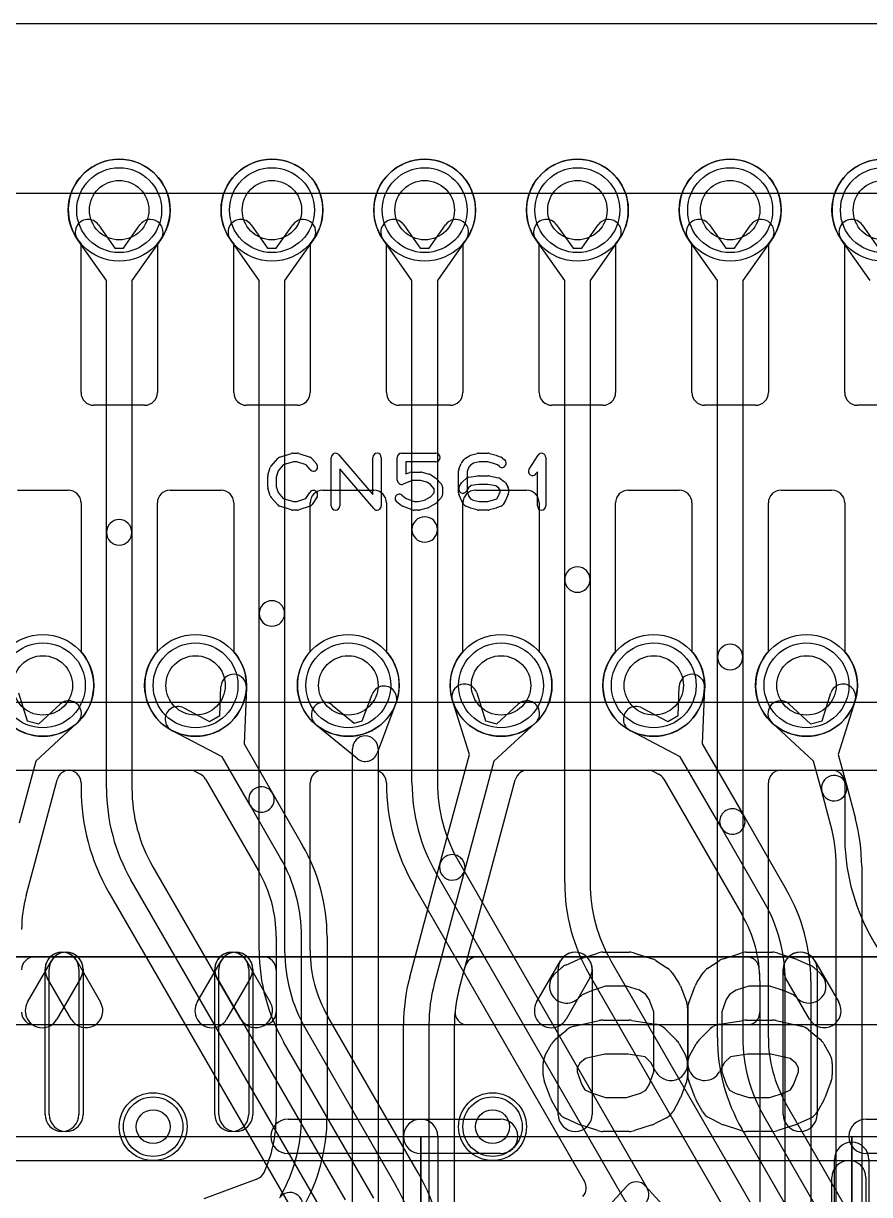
# Model space of a CAD drawing. Extents: x 0 to 20.5, y -0.5 to 20.
# Drawn here: x 7.64 to 12.62, y 13.1 to 20 of the extents above; entities that cross this region are included whole.
import ezdxf

# ---------------------------------------------------------------- set-up
doc = ezdxf.new("R2010")
doc.units = 0
for name, color, linetype in [('Hole', 1, 'CONTINUOUS'), ('L1', 3, 'CONTINUOUS'), ('L2', 3, 'CONTINUOUS'), ('L3', 3, 'CONTINUOUS'), ('L4', 3, 'CONTINUOUS'), ('Outline', 7, 'CONTINUOUS'), ('PartsArea-A', 111, 'CONTINUOUS'), ('PartsArea-B', 111, 'CONTINUOUS'), ('PartsSilk-A', 221, 'CONTINUOUS'), ('PartsSilk-B', 221, 'CONTINUOUS'), ('Resist-A', 2, 'CONTINUOUS'), ('Resist-B', 2, 'CONTINUOUS'), ('Silk-A', 140, 'CONTINUOUS'), ('Silk-B', 140, 'CONTINUOUS')]:
    doc.layers.add(name, color=color, linetype=linetype)

msp = doc.modelspace()

# ---------------------------------------------------------------- linework, layer by layer
at = {"layer": 'Hole'}
for centre, radius in [((8.2, 18.9), 0.175), ((9.1, 18.9), 0.175), ((10, 18.9), 0.175), ((10.9, 18.9), 0.175), ((11.8, 18.9), 0.175), ((12.7, 18.9), 0.175), ((7.75, 16.1), 0.175), ((8.65, 16.1), 0.175), ((9.55, 16.1), 0.175), ((10.45, 16.1), 0.175), ((11.35, 16.1), 0.175), ((12.25, 16.1), 0.175), ((8.4, 13.5), 0.1), ((10.4, 13.5), 0.1)]:
    msp.add_circle(centre, radius, dxfattribs=at)
at = {"layer": 'L1'}
for p, q in [((7.975, 17.825), (7.975, 18.70157)), ((8.425, 18.70157), (8.425, 17.825)), ((8.875, 17.825), (8.875, 18.70157)), ((9.325, 18.70157), (9.325, 17.825)), ((9.775, 17.825), (9.775, 18.70157)), ((10.225, 18.70157), (10.225, 17.825)), ((10.675, 17.825), (10.675, 18.70157)), ((11.125, 18.70157), (11.125, 17.825)), ((11.575, 17.825), (11.575, 18.70157)), ((12.025, 18.70157), (12.025, 17.825)), ((12.475, 17.825), (12.475, 18.70157)), ((8.35, 17.75), (8.05, 17.75)), ((9.25, 17.75), (8.95, 17.75)), ((10.15, 17.75), (9.85, 17.75)), ((11.05, 17.75), (10.75, 17.75)), ((11.95, 17.75), (11.65, 17.75)), ((12.85, 17.75), (12.55, 17.75)), ((7.6, 17.25), (7.9, 17.25)), ((8.5, 17.25), (8.8, 17.25)), ((9.4, 17.25), (9.7, 17.25)), ((10.3, 17.25), (10.6, 17.25)), ((11.2, 17.25), (11.5, 17.25)), ((12.1, 17.25), (12.4, 17.25)), ((7.975, 17.175), (7.975, 16.29843)), ((8.425, 16.29843), (8.425, 17.175)), ((8.875, 17.175), (8.875, 16.29843)), ((9.325, 16.29843), (9.325, 17.175)), ((9.775, 17.175), (9.775, 16.29843)), ((10.225, 16.29843), (10.225, 17.175)), ((10.675, 17.175), (10.675, 16.29843)), ((11.125, 16.29843), (11.125, 17.175)), ((11.575, 17.175), (11.575, 16.29843)), ((12.025, 16.29843), (12.025, 17.175)), ((12.475, 17.175), (12.475, 16.29843)), ((8.79273, 15.92288), (8.79987, 16.09373)), ((8.94973, 16.08747), (8.93583, 15.75492)), ((11.49273, 15.92288), (11.49987, 16.09373)), ((11.64973, 16.08747), (11.63583, 15.75492)), ((7.60686, 16.05515), (7.65797, 15.89201)), ((9.6314, 15.89037), (9.69039, 16.04719)), ((10.26322, 15.69269), (10.16372, 16.01031)), ((10.30686, 16.05515), (10.35797, 15.89201)), ((12.34203, 15.89201), (12.39314, 16.05515)), ((12.53628, 16.01031), (12.43678, 15.69268)), ((7.72569, 15.87384), (7.85154, 15.98959)), ((8.5805, 15.96708), (8.732, 15.88785)), ((9.45482, 15.98407), (9.58431, 15.87776)), ((9.83079, 15.99437), (9.7202, 15.70037)), ((10.42569, 15.87384), (10.55154, 15.98959)), ((11.2805, 15.96708), (11.432, 15.88785)), ((12.14846, 15.98959), (12.27431, 15.87384)), ((7.65797, 15.89201), (7.72569, 15.87384)), ((7.95308, 15.87919), (7.7081, 15.65386)), ((8.732, 15.88785), (8.79273, 15.92288)), ((9.58431, 15.87776), (9.6314, 15.89037)), ((10.35797, 15.89201), (10.42569, 15.87384)), ((10.65308, 15.87919), (10.4081, 15.65386)), ((11.432, 15.88785), (11.49273, 15.92288)), ((12.2919, 15.65387), (12.04692, 15.87919)), ((12.27431, 15.87384), (12.34203, 15.89201)), ((8.80594, 15.67991), (8.51098, 15.83416)), ((9.60241, 15.66881), (9.35964, 15.86813)), ((11.50593, 15.67991), (11.21098, 15.83416)), ((8.93583, 15.75492), (9.10296, 15.46544)), ((11.63583, 15.75492), (11.87795, 15.33554)), ((8.97306, 15.39044), (8.80594, 15.67991)), ((9.575, 8.99499), (9.575, 15.72678)), ((9.725, 15.72678), (9.725, 8.99499)), ((10.09024, 15.04713), (10.26322, 15.69269)), ((11.74805, 15.26054), (11.50593, 15.67991)), ((12.43678, 15.69268), (12.48475, 15.51365)), ((7.7081, 15.65386), (7.61013, 15.28823)), ((7.90652, 15.59996), (8.61664, 15.59996)), ((10.4081, 15.65386), (10.23512, 15.00831)), ((10.60652, 15.59996), (11.31664, 15.59996)), ((12.33987, 15.47483), (12.2919, 15.65387)), ((7.65145, 14.86273), (7.8341, 15.54439)), ((8.65137, 15.59143), (8.67848, 15.57726)), ((8.70868, 15.5483), (9.02114, 15.00708)), ((10.20145, 14.30288), (10.5341, 15.54439)), ((11.35137, 15.59143), (11.37848, 15.57726)), ((11.40868, 15.5483), (11.87113, 14.74729)), ((9.10296, 15.46544), (9.28098, 15.1571)), ((12.39348, 15.27475), (12.33987, 15.47483)), ((12.48475, 15.51365), (12.53837, 15.31357)), ((9.15107, 15.0821), (8.97306, 15.39044)), ((11.87795, 15.33554), (12.13097, 14.89732)), ((12.00107, 14.82232), (11.74805, 15.26054)), ((9.91163, 14.38053), (10.09024, 15.04713)), ((10.23512, 15.00831), (10.05652, 14.34171)), ((12.425, 11.46437), (12.425, 15.03533)), ((12.575, 15.03533), (12.575, 11.46437)), ((9.12496, 14.6196), (9.12496, 14.17497)), ((9.275, 13.55537), (9.275, 14.6196)), ((9.425, 14.6196), (9.425, 13.55537)), ((7.70001, 14.5), (9.04999, 14.5)), ((10.3118, 14.5), (11.89695, 14.5)), ((9.12496, 14.42503), (9.12496, 13.55537)), ((10.20145, 14.30288), (10.23938, 14.44443)), ((11.97496, 14.35981), (11.97496, 14.17497)), ((11.97496, 14.35981), (11.97496, 12.89441)), ((12.125, 11.55231), (12.125, 14.3598)), ((12.275, 14.3598), (12.275, 11.55231)), ((9.04999, 14.1), (7.70001, 14.1)), ((9.875, 8.84115), (9.875, 14.10231)), ((10.025, 14.10231), (10.025, 8.84115)), ((10.17504, 8.84115), (10.17504, 14.10231)), ((11.89999, 14.1), (10.25379, 14.1)), ((9.01153, 13.19144), (8.69956, 13.0755))]:
    msp.add_line(p, q, dxfattribs=at)
for centre, radius in [((8.2, 18.9), 0.3), ((9.1, 18.9), 0.3), ((10, 18.9), 0.3), ((10.9, 18.9), 0.3), ((11.8, 18.9), 0.3), ((12.7, 18.9), 0.3), ((7.75, 16.1), 0.3), ((8.65, 16.1), 0.3), ((9.55, 16.1), 0.3), ((10.45, 16.1), 0.3), ((11.35, 16.1), 0.3), ((12.25, 16.1), 0.3), ((8.4, 13.5), 0.2), ((10.4, 13.5), 0.2)]:
    msp.add_circle(centre, radius, dxfattribs=at)
for centre, radius, start, end in [((8.2, 18.9), 0.3, -41.409429, -138.590571), ((9.1, 18.9), 0.3, -41.409429, -138.590571), ((10, 18.9), 0.3, -41.409429, -138.590571), ((10.9, 18.9), 0.3, -41.409429, -138.590571), ((11.8, 18.9), 0.3, -41.409429, -138.590571), ((12.7, 18.9), 0.3, -41.409429, -138.590571), ((8.05, 17.825), 0.075, 180, -90), ((8.35, 17.825), 0.075, -90, 0), ((8.95, 17.825), 0.075, 180, -90), ((9.25, 17.825), 0.075, -90, 0), ((9.85, 17.825), 0.075, 180, -90), ((10.15, 17.825), 0.075, -90, 0), ((10.75, 17.825), 0.075, 180, -90), ((11.05, 17.825), 0.075, -90, 0), ((11.65, 17.825), 0.075, 180, -90), ((11.95, 17.825), 0.075, -90, 0), ((12.55, 17.825), 0.075, 180, -90), ((7.9, 17.175), 0.075, 0, 90), ((8.5, 17.175), 0.075, 90, 180), ((8.8, 17.175), 0.075, 0, 90), ((9.4, 17.175), 0.075, 90, 180), ((9.7, 17.175), 0.075, 0, 90), ((10.3, 17.175), 0.075, 90, 180), ((10.6, 17.175), 0.075, 0, 90), ((11.2, 17.175), 0.075, 90, 180), ((11.5, 17.175), 0.075, 0, 90), ((12.1, 17.175), 0.075, 90, 180), ((12.4, 17.175), 0.075, 0, 90), ((7.75, 16.1), 0.3, 138.590571, 41.409429), ((8.65, 16.1), 0.3, 138.590571, 41.409429), ((9.55, 16.1), 0.3, 138.590571, 41.409429), ((10.45, 16.1), 0.3, 138.590571, 41.409429), ((11.35, 16.1), 0.3, 138.590571, 41.409429), ((12.25, 16.1), 0.3, 138.590571, 41.409429), ((8.8748, 16.0906), 0.075, -2.391987, 177.606523), ((11.5748, 16.0906), 0.075, -2.391987, 177.606523), ((9.76059, 16.02078), 0.075, -20.616843, 159.385886), ((10.23529, 16.03273), 0.075, 17.393673, -162.606362), ((12.46471, 16.03273), 0.075, -17.393673, 162.606362), ((7.90231, 15.93439), 0.075, -47.393815, 132.607017), ((10.60231, 15.93439), 0.075, -47.393815, 132.607017), ((12.09769, 15.93439), 0.075, 47.393815, -132.607017), ((8.54574, 15.90062), 0.075, 62.389472, -117.607742), ((9.40723, 15.9261), 0.075, 50.615994, -129.386817), ((11.24574, 15.90062), 0.075, 62.389472, -117.607742), ((9.65, 15.72678), 0.075, 0, 180), ((9.65, 15.72678), 0.075, -129.384006, -20.616843), ((7.90652, 15.52499), 0.07497, 90, 165.003603), ((8.61664, 15.52499), 0.07497, 62.402704, 90), ((10.60652, 15.52499), 0.07497, 90, 165.003603), ((11.31664, 15.52499), 0.07497, 62.402704, 90), ((8.64375, 15.51082), 0.07497, 29.995133, 62.402704), ((11.34375, 15.51082), 0.07497, 29.995133, 62.402704), ((12.41231, 15.49424), 0.075, 14.999823, -165.00034), ((9.03801, 15.42794), 0.075, 30.000728, -150.000025), ((9.03801, 15.42794), 0.075, -149.999272, 29.999743), ((12.41231, 15.49424), 0.075, -165.000177, 14.999744), ((11.813, 15.29804), 0.075, 30.000728, -149.99867), ((11.813, 15.29804), 0.075, -149.999272, 29.999367), ((11.5, 15.03533), 0.925, 0, 15.000763), ((11.5, 15.03533), 1.075, 0, 15.000693), ((8.35, 14.6196), 1.075, 0, 29.999928), ((8.35, 14.6196), 0.925, 0, 30.000108), ((10.16268, 15.02772), 0.075, 165.000177, -15.000171), ((10.16268, 15.02772), 0.075, -14.999823, 165.000396), ((8.35, 14.61961), 0.77496, -0.000739, 29.999177), ((8.4, 14.66215), 0.77496, 164.999526, 180), ((11.2, 14.35981), 1.075, -0.000533, 30.000651), ((11.2, 14.35981), 0.925, -0.000619, 30.000645), ((11.2, 14.3598), 0.77496, 0.000739, 30.000827), ((7.70001, 14.42503), 0.07497, 90, 180), ((9.04999, 14.42503), 0.07497, 0, 90), ((10.3118, 14.42503), 0.07497, 90, 165.003603), ((11.89695, 14.42503), 0.07497, 5.350118, 90), ((11.2, 14.35981), 0.77496, 0, 5.346509), ((10.95, 14.10231), 1.075, 165.000536, 180), ((10.95, 14.10231), 0.925, 165.000562, 180), ((10.95, 14.1023), 0.77496, 164.999526, 179.999261), ((10.95, 14.1023), 0.77496, 164.999526, 174.041264), ((7.70001, 14.17497), 0.07497, 180, -90), ((9.04999, 14.17497), 0.07497, -90, 0), ((10.25379, 14.17497), 0.07497, 174.043001, -90), ((11.89999, 14.17497), 0.07497, -90, 0), ((8.34999, 13.55538), 0.77497, -24.80478, -0.000739), ((8.35, 13.55537), 0.925, -30.000155, 0), ((8.35, 13.55537), 1.075, -29.999928, 0), ((8.98541, 13.26171), 0.07497, -69.60944, -24.8045), ((9.20573, 13.03754), 0.075, -24.808754, 144.803333)]:
    msp.add_arc(centre, radius, start, end, dxfattribs=at)
at = {"layer": 'L2'}
msp.add_line((1.17497, 15.6), (18.82503, 15.6), dxfattribs=at)
for centre in [(8.4, 13.5), (10.4, 13.5)]:
    msp.add_circle(centre, 0.2, dxfattribs=at)
at = {"layer": 'L3'}
for p, q in [((8.07749, 18.81345), (8.1744, 18.67625)), ((8.2256, 18.67625), (8.32251, 18.81345)), ((8.97749, 18.81345), (9.0744, 18.67625)), ((9.1256, 18.67625), (9.22251, 18.81345)), ((9.87749, 18.81345), (9.9744, 18.67625)), ((10.0256, 18.67625), (10.12251, 18.81345)), ((10.77749, 18.81345), (10.8744, 18.67625)), ((10.9256, 18.67625), (11.02251, 18.81345)), ((11.67749, 18.81345), (11.7744, 18.67625)), ((11.8256, 18.67625), (11.92251, 18.81345)), ((12.57749, 18.81345), (12.6744, 18.67625)), ((8.125, 18.48619), (7.95497, 18.72691)), ((8.44503, 18.72691), (8.275, 18.48619)), ((9.025, 18.48619), (8.85497, 18.72691)), ((9.34503, 18.72691), (9.175, 18.48619)), ((9.925, 18.48619), (9.75497, 18.72691)), ((10.24503, 18.72691), (10.075, 18.48619)), ((10.825, 18.48619), (10.65497, 18.72691)), ((11.14503, 18.72691), (10.975, 18.48619)), ((11.725, 18.48619), (11.55497, 18.72691)), ((12.04503, 18.72691), (11.875, 18.48619)), ((12.625, 18.48619), (12.45497, 18.72691)), ((8.1744, 18.67625), (8.2256, 18.67625)), ((9.0744, 18.67625), (9.1256, 18.67625)), ((9.9744, 18.67625), (10.0256, 18.67625)), ((10.8744, 18.67625), (10.9256, 18.67625)), ((11.7744, 18.67625), (11.8256, 18.67625)), ((8.125, 17.00142), (8.125, 18.48619)), ((8.275, 18.48619), (8.275, 17.00142)), ((9.025, 16.52379), (9.025, 18.48619)), ((9.175, 18.48619), (9.175, 16.52379)), ((9.925, 17.0184), (9.925, 18.48619)), ((10.075, 18.48619), (10.075, 17.0184)), ((10.825, 16.7233), (10.825, 18.48619)), ((10.975, 18.48619), (10.975, 16.7233)), ((11.725, 16.26709), (11.725, 18.48619)), ((11.875, 18.48619), (11.875, 16.26709)), ((8.125, 15.49283), (8.125, 17.00142)), ((8.275, 17.00142), (8.275, 15.49283)), ((9.925, 15.5268), (9.925, 17.0184)), ((10.075, 17.0184), (10.075, 15.5268)), ((10.825, 14.9366), (10.825, 16.7233)), ((10.975, 16.7233), (10.975, 14.9366)), ((9.025, 14.53757), (9.025, 16.52379)), ((9.175, 16.52379), (9.175, 14.53757)), ((11.725, 14.02417), (11.725, 16.26709)), ((11.875, 16.26709), (11.875, 14.02417)), ((7.60001, 15.6), (7.89999, 15.6)), ((9.40001, 15.6), (9.69999, 15.6)), ((12.10001, 15.6), (12.39999, 15.6)), ((7.97496, 15.52503), (7.97496, 15.49283)), ((9.32504, 14.53757), (9.32504, 15.52503)), ((12.02504, 14.02417), (12.02504, 15.52503)), ((12.47496, 15.52503), (12.47496, 15.21421)), ((10.19893, 15.0643), (11.31144, 13.13736)), ((8.39893, 15.03033), (9.53098, 13.06955)), ((11.18154, 13.06236), (10.06902, 14.9893)), ((9.40107, 12.99455), (8.26902, 14.95533)), ((9.93946, 14.91361), (10.94208, 13.17702)), ((8.13908, 14.88031), (9.26246, 12.93455)), ((11.09893, 14.4741), (12.13098, 12.68654)), ((12.00107, 12.61154), (10.96902, 14.3991)), ((9.96092, 13.22855), (9.42886, 14.15011)), ((9.29893, 14.07507), (9.83098, 13.15353)), ((9.70107, 13.07853), (9.16902, 14.00007)), ((12.56091, 12.88837), (12.12887, 13.63669)), ((11.99893, 13.56167), (12.43098, 12.81334)), ((12.30107, 12.73834), (11.86902, 13.48667)), ((10.72959, 12.64263), (11.19099, 13.1503)), ((11.30199, 13.1503), (11.76339, 12.64263))]:
    msp.add_line(p, q, dxfattribs=at)
for centre, radius in [((8.2, 18.9), 0.3), ((9.1, 18.9), 0.3), ((10, 18.9), 0.3), ((10.9, 18.9), 0.3), ((11.8, 18.9), 0.3), ((12.7, 18.9), 0.3), ((8.4, 13.5), 0.2), ((10.4, 13.5), 0.2)]:
    msp.add_circle(centre, radius, dxfattribs=at)
for centre, radius, start, end in [((8.01623, 18.77018), 0.075, 35.234848, -144.764686), ((8.38377, 18.77018), 0.075, -35.234848, 144.764686), ((8.91623, 18.77018), 0.075, 35.234848, -144.764686), ((9.28377, 18.77018), 0.075, -35.234848, 144.764686), ((9.81623, 18.77018), 0.075, 35.234848, -144.764686), ((10.18377, 18.77018), 0.075, -35.234848, 144.764686), ((10.71623, 18.77018), 0.075, 35.234848, -144.764686), ((11.08377, 18.77018), 0.075, -35.234848, 144.764686), ((11.61623, 18.77018), 0.075, 35.234848, -144.764686), ((11.98377, 18.77018), 0.075, -35.234848, 144.764686), ((12.51623, 18.77018), 0.075, 35.234848, -144.764686), ((8.2, 17.00142), 0.075, 0, 180), ((10, 17.0184), 0.075, 0, 180), ((8.2, 17.00142), 0.075, 180, 0), ((10, 17.0184), 0.075, 180, 0), ((10.9, 16.7233), 0.075, 0, 180), ((10.9, 16.7233), 0.075, 180, 0), ((9.1, 16.52379), 0.075, 0, 180), ((9.1, 16.52379), 0.075, 180, 0), ((11.8, 16.26709), 0.075, 0, 180), ((11.8, 16.26709), 0.075, 180, 0), ((7.89999, 15.52503), 0.07497, 0, 90), ((9.40001, 15.52503), 0.07497, 90, 180), ((9.69999, 15.52503), 0.07497, 0.076425, 90), ((12.10001, 15.52503), 0.07497, 90, 180), ((12.39999, 15.52503), 0.07497, 0, 90), ((11, 15.5268), 1.22504, -179.921893, -150.000099), ((11, 15.5268), 1.075, 180, -150.000132), ((11, 15.5268), 0.925, 180, -149.999892), ((9.2, 15.49283), 1.22504, 180, -150.000099), ((9.2, 15.49283), 1.075, 180, -150.000132), ((9.2, 15.49283), 0.925, 180, -149.999892), ((13.7, 15.21423), 1.22504, -179.999065, -134.999669), ((9.87415, 14.8768), 0.07497, 29.406463, 29.995133), ((11.9, 14.9366), 1.075, 180, -149.999845), ((11.9, 14.9366), 0.925, 180, -149.999892), ((10.1, 14.53757), 1.075, 180, -150.000072), ((10.1, 14.53757), 0.925, 180, -149.999892), ((10.1, 14.53757), 0.77496, 180, -150.001464), ((12.8, 14.02417), 1.075, 180, -149.999845), ((12.8, 14.02417), 0.925, 180, -149.999892), ((12.8, 14.02418), 0.77496, -179.999261, -149.999173), ((8.9, 12.61603), 1.22504, 0, 29.999901), ((8.9, 12.61603), 1.075, 0, 29.999868), ((10.87715, 13.13954), 0.07497, -42.264435, 29.995133), ((11.24649, 13.09986), 0.075, -149.999272, 30.000015), ((11.24649, 13.09986), 0.075, 42.265466, 137.734534)]:
    msp.add_arc(centre, radius, start, end, dxfattribs=at)
at = {"layer": 'L4'}
for p, q in [((7.975, 17.825), (7.975, 18.70157)), ((8.425, 18.70157), (8.425, 17.825)), ((8.875, 17.825), (8.875, 18.70157)), ((9.325, 18.70157), (9.325, 17.825)), ((9.775, 17.825), (9.775, 18.70157)), ((10.225, 18.70157), (10.225, 17.825)), ((10.675, 17.825), (10.675, 18.70157)), ((11.125, 18.70157), (11.125, 17.825)), ((11.575, 17.825), (11.575, 18.70157)), ((12.025, 18.70157), (12.025, 17.825)), ((12.475, 17.825), (12.475, 18.70157)), ((8.35, 17.75), (8.05, 17.75)), ((9.25, 17.75), (8.95, 17.75)), ((10.15, 17.75), (9.85, 17.75)), ((11.05, 17.75), (10.75, 17.75)), ((11.95, 17.75), (11.65, 17.75)), ((12.85, 17.75), (12.55, 17.75)), ((7.6, 17.25), (7.9, 17.25)), ((8.5, 17.25), (8.8, 17.25)), ((9.4, 17.25), (9.7, 17.25)), ((10.3, 17.25), (10.6, 17.25)), ((11.2, 17.25), (11.5, 17.25)), ((12.1, 17.25), (12.4, 17.25)), ((7.975, 17.175), (7.975, 16.29843)), ((8.425, 16.29843), (8.425, 17.175)), ((8.875, 17.175), (8.875, 16.29843)), ((9.325, 16.29843), (9.325, 17.175)), ((9.775, 17.175), (9.775, 16.29843)), ((10.225, 16.29843), (10.225, 17.175)), ((10.675, 17.175), (10.675, 16.29843)), ((11.125, 16.29843), (11.125, 17.175)), ((11.575, 17.175), (11.575, 16.29843)), ((12.025, 16.29843), (12.025, 17.175)), ((12.475, 17.175), (12.475, 16.29843)), ((1.17497, 15.59996), (18.82503, 15.59996)), ((0.67497, 14.5), (19.32503, 14.5)), ((19.325, 14.1), (0.675, 14.1))]:
    msp.add_line(p, q, dxfattribs=at)
for centre, radius in [((8.2, 18.9), 0.3), ((9.1, 18.9), 0.3), ((10, 18.9), 0.3), ((10.9, 18.9), 0.3), ((11.8, 18.9), 0.3), ((12.7, 18.9), 0.3), ((7.75, 16.1), 0.3), ((8.65, 16.1), 0.3), ((9.55, 16.1), 0.3), ((10.45, 16.1), 0.3), ((11.35, 16.1), 0.3), ((12.25, 16.1), 0.3), ((8.4, 13.5), 0.2), ((10.4, 13.5), 0.2)]:
    msp.add_circle(centre, radius, dxfattribs=at)
for centre, radius, start, end in [((8.2, 18.9), 0.3, -41.409429, -138.590571), ((9.1, 18.9), 0.3, -41.409429, -138.590571), ((10, 18.9), 0.3, -41.409429, -138.590571), ((10.9, 18.9), 0.3, -41.409429, -138.590571), ((11.8, 18.9), 0.3, -41.409429, -138.590571), ((12.7, 18.9), 0.3, -41.409429, -138.590571), ((8.05, 17.825), 0.075, 180, -90), ((8.35, 17.825), 0.075, -90, 0), ((8.95, 17.825), 0.075, 180, -90), ((9.25, 17.825), 0.075, -90, 0), ((9.85, 17.825), 0.075, 180, -90), ((10.15, 17.825), 0.075, -90, 0), ((10.75, 17.825), 0.075, 180, -90), ((11.05, 17.825), 0.075, -90, 0), ((11.65, 17.825), 0.075, 180, -90), ((11.95, 17.825), 0.075, -90, 0), ((12.55, 17.825), 0.075, 180, -90), ((7.9, 17.175), 0.075, 0, 90), ((8.5, 17.175), 0.075, 90, 180), ((8.8, 17.175), 0.075, 0, 90), ((9.4, 17.175), 0.075, 90, 180), ((9.7, 17.175), 0.075, 0, 90), ((10.3, 17.175), 0.075, 90, 180), ((10.6, 17.175), 0.075, 0, 90), ((11.2, 17.175), 0.075, 90, 180), ((11.5, 17.175), 0.075, 0, 90), ((12.1, 17.175), 0.075, 90, 180), ((12.4, 17.175), 0.075, 0, 90), ((7.75, 16.1), 0.3, 138.590571, 41.409429), ((8.65, 16.1), 0.3, 138.590571, 41.409429), ((9.55, 16.1), 0.3, 138.590571, 41.409429), ((10.45, 16.1), 0.3, 138.590571, 41.409429), ((11.35, 16.1), 0.3, 138.590571, 41.409429), ((12.25, 16.1), 0.3, 138.590571, 41.409429)]:
    msp.add_arc(centre, radius, start, end, dxfattribs=at)
at = {"layer": 'Outline'}
msp.add_line((5.7, 20), (14.3, 20), dxfattribs=at)
at = {"layer": 'PartsArea-A'}
for p, q in [((1, 20), (19, 20)), ((20, 14.5), (0, 14.5)), ((7.43649, 13.44283), (9.97649, 13.44283)), ((9.97649, 13.44283), (9.97649, 10.90283)), ((9.97649, 13.44283), (12.51649, 13.44283)), ((9.97649, 10.90283), (9.97649, 13.44283)), ((12.51649, 13.44283), (12.51649, 10.90283)), ((12.51649, 13.44283), (15.05649, 13.44283)), ((12.51649, 10.90283), (12.51649, 13.44283))]:
    msp.add_line(p, q, dxfattribs=at)
at = {"layer": 'PartsArea-B'}
for p, q in [((1, 20), (19, 20)), ((20, 14.5), (0, 14.5))]:
    msp.add_line(p, q, dxfattribs=at)
at = {"layer": 'PartsSilk-A'}
for p, q in [((9.14516, 17.44418), (9.2146, 17.4664)), ((9.22222, 17.46759), (9.25, 17.46759)), ((9.2579, 17.46631), (9.32457, 17.44409)), ((9.49398, 17.45886), (9.69444, 17.22499)), ((9.86389, 17.46759), (10.06667, 17.46759)), ((10.27091, 17.45552), (10.3098, 17.46663)), ((10.31667, 17.46759), (10.375, 17.46759)), ((10.38187, 17.46663), (10.42076, 17.45552)), ((9.09508, 17.39239), (9.13397, 17.43683)), ((9.16702, 17.39868), (9.13618, 17.36344)), ((9.22612, 17.41759), (9.16702, 17.39868)), ((9.24594, 17.41759), (9.22612, 17.41759)), ((9.30202, 17.3989), (9.24594, 17.41759)), ((9.32523, 17.37104), (9.30202, 17.3989)), ((9.33588, 17.43637), (9.36365, 17.40304)), ((9.45, 17.15741), (9.45, 17.44259)), ((9.69444, 17.22499), (9.69444, 17.44259)), ((9.74444, 17.44259), (9.74444, 17.15741)), ((9.83889, 17.30926), (9.83889, 17.44259)), ((10.06667, 17.41759), (9.88889, 17.41759)), ((9.88889, 17.41759), (9.88889, 17.34554)), ((10.20192, 17.37442), (10.21581, 17.40776)), ((10.21889, 17.41315), (10.23278, 17.43167)), ((10.24004, 17.43818), (10.26504, 17.45299)), ((10.2698, 17.39769), (10.26077, 17.38565)), ((10.28775, 17.40833), (10.2698, 17.39769)), ((10.32017, 17.41759), (10.28775, 17.40833)), ((10.3715, 17.41759), (10.32017, 17.41759)), ((10.40579, 17.40779), (10.3715, 17.41759)), ((10.42895, 17.39853), (10.40579, 17.40779)), ((10.42317, 17.45469), (10.45095, 17.44358)), ((10.43994, 17.38974), (10.42895, 17.39853)), ((10.45729, 17.43989), (10.47118, 17.42878)), ((10.61513, 17.3747), (10.66791, 17.45618)), ((10.71389, 17.44259), (10.71389, 17.15741)), ((9.075, 17.26852), (9.075, 17.33148)), ((9.07614, 17.33894), (9.09003, 17.38339)), ((9.13618, 17.36344), (9.125, 17.32766)), ((9.125, 17.32766), (9.125, 17.27234)), ((9.70046, 17.14114), (9.5, 17.37501)), ((9.5, 17.37501), (9.5, 17.15741)), ((9.88889, 17.34554), (9.91332, 17.35484)), ((9.92222, 17.35648), (9.97778, 17.35648)), ((9.98384, 17.35573), (10.02828, 17.34462)), ((10.03609, 17.34117), (10.06387, 17.32265)), ((10.2, 17.23519), (10.2, 17.36481)), ((10.22228, 17.29832), (10.24728, 17.32054)), ((10.26077, 17.38565), (10.25, 17.35981)), ((10.25, 17.35981), (10.25, 17.24019)), ((10.26041, 17.32661), (10.31319, 17.33402)), ((10.31667, 17.33426), (10.375, 17.33426)), ((10.3799, 17.33377), (10.43546, 17.32266)), ((10.66389, 17.35801), (10.65709, 17.34752)), ((10.66389, 17.15741), (10.66389, 17.35801)), ((9.09003, 17.21661), (9.07614, 17.26106)), ((9.125, 17.27234), (9.13618, 17.23656)), ((9.92682, 17.30648), (9.87279, 17.2859)), ((9.9747, 17.30648), (9.92682, 17.30648)), ((10.01196, 17.29717), (9.9747, 17.30648)), ((10.03362, 17.28273), (10.01196, 17.29717)), ((10.05556, 17.25879), (10.03362, 17.28273)), ((10.05556, 17.2338), (10.05556, 17.25879)), ((10.06843, 17.31875), (10.09899, 17.28542)), ((10.10556, 17.26852), (10.10556, 17.22407)), ((10.2038, 17.27066), (10.21769, 17.29288)), ((10.25818, 17.26333), (10.2462, 17.24416)), ((10.27485, 17.27814), (10.25818, 17.26333)), ((10.31842, 17.28426), (10.27485, 17.27814)), ((10.37252, 17.28426), (10.31842, 17.28426)), ((10.42017, 17.27473), (10.37252, 17.28426)), ((10.43687, 17.26236), (10.42017, 17.27473)), ((10.44444, 17.25024), (10.43687, 17.26236)), ((10.44444, 17.24019), (10.44444, 17.25024)), ((10.44544, 17.31824), (10.47044, 17.29972)), ((10.47676, 17.29287), (10.49064, 17.27065)), ((10.49444, 17.25741), (10.49444, 17.23519)), ((9.13397, 17.16317), (9.09508, 17.20761)), ((9.13618, 17.23656), (9.16702, 17.20132)), ((9.16702, 17.20132), (9.22612, 17.18241)), ((9.22612, 17.18241), (9.24594, 17.18241)), ((9.24594, 17.18241), (9.30023, 17.2005)), ((9.30023, 17.2005), (9.32324, 17.23732)), ((9.36564, 17.21082), (9.33787, 17.16638)), ((9.86216, 17.16011), (9.83438, 17.18233)), ((9.86562, 17.22137), (9.89034, 17.2016)), ((9.89034, 17.2016), (9.94071, 17.18241)), ((9.94071, 17.18241), (9.96081, 17.18241)), ((9.96081, 17.18241), (9.99928, 17.19203)), ((9.99928, 17.19203), (10.03446, 17.21079)), ((10.03446, 17.21079), (10.05556, 17.2338)), ((10.09899, 17.20717), (10.06843, 17.17384)), ((10.21581, 17.19224), (10.20192, 17.22558)), ((10.23158, 17.16638), (10.21769, 17.1886)), ((10.25, 17.24019), (10.26118, 17.21336)), ((10.26118, 17.21336), (10.26992, 17.19937)), ((10.26992, 17.19937), (10.28633, 17.19208)), ((10.28633, 17.19208), (10.32017, 17.18241)), ((10.32017, 17.18241), (10.3715, 17.18241)), ((10.3715, 17.18241), (10.40579, 17.19221)), ((10.40579, 17.19221), (10.4248, 17.19981)), ((10.4248, 17.19981), (10.43327, 17.21336)), ((10.43327, 17.21336), (10.44444, 17.24019)), ((10.47676, 17.1886), (10.46287, 17.16638)), ((10.49252, 17.22558), (10.47864, 17.19224)), ((9.2146, 17.1336), (9.14516, 17.15582)), ((9.25, 17.13241), (9.22222, 17.13241)), ((9.32457, 17.15591), (9.2579, 17.13369)), ((9.92721, 17.13405), (9.86888, 17.15627)), ((9.96389, 17.13241), (9.93611, 17.13241)), ((10.01439, 17.14427), (9.96995, 17.13316)), ((10.06176, 17.16868), (10.02009, 17.14646)), ((10.26763, 17.14567), (10.24263, 17.15678)), ((10.3098, 17.13337), (10.27091, 17.14448)), ((10.375, 17.13241), (10.31667, 17.13241)), ((10.42076, 17.14448), (10.38187, 17.13337)), ((10.45095, 17.15642), (10.42317, 17.14531)), ((11.76013, 14.48964), (11.86383, 14.52298)), ((11.89444, 14.52778), (12.05, 14.52778)), ((12.08061, 14.52298), (12.18431, 14.48964)), ((7.65964, 14.23323), (7.80038, 14.47768)), ((7.78704, 13.57222), (7.78704, 14.42778)), ((7.98704, 14.42778), (7.98704, 13.57222)), ((8.65964, 14.23323), (8.80038, 14.47768)), ((8.78704, 13.57222), (8.78704, 14.42778)), ((8.98704, 14.42778), (8.98704, 13.57222)), ((10.65964, 14.23323), (10.80038, 14.47768)), ((10.78704, 13.57222), (10.78704, 14.42778)), ((10.98704, 14.42778), (10.98704, 13.57222)), ((11.66861, 14.43321), (11.73528, 14.47765)), ((12.19473, 14.48563), (12.26881, 14.4523)), ((12.29468, 14.43544), (12.33171, 14.40211)), ((7.9737, 14.37788), (7.83296, 14.13343)), ((8.9737, 14.37788), (8.83296, 14.13343)), ((10.9737, 14.37788), (10.83296, 14.13343)), ((11.60383, 14.3499), (11.64086, 14.40546)), ((11.55623, 14.22917), (11.59327, 14.32917)), ((11.83461, 14.3035), (11.79618, 14.27789)), ((11.91012, 14.32778), (11.83461, 14.3035)), ((12.03432, 14.32778), (11.91012, 14.32778)), ((12.11777, 14.30095), (12.03432, 14.32778)), ((12.1725, 14.27633), (12.11777, 14.30095)), ((11.77675, 14.24872), (11.75, 14.17652)), ((11.79618, 14.27789), (11.77675, 14.24872)), ((12.19791, 14.25345), (12.1725, 14.27633)), ((11.55, 13.80556), (11.55, 14.19444)), ((11.75, 14.17652), (11.75, 13.82348)), ((11.61632, 14.0096), (11.68298, 14.07627)), ((11.73811, 14.10434), (11.87885, 14.12656)), ((11.89444, 14.12778), (12.05, 14.12778)), ((12.07196, 14.12534), (12.22011, 14.092)), ((12.26217, 14.07126), (12.32883, 14.01571)), ((11.56258, 13.92079), (11.59962, 13.98746)), ((12.35223, 13.98746), (12.38927, 13.92079)), ((11.76766, 13.87809), (11.73742, 13.82365)), ((11.80142, 13.91186), (11.76766, 13.87809)), ((11.90229, 13.92778), (11.80142, 13.91186)), ((12.03889, 13.92778), (11.90229, 13.92778)), ((12.15266, 13.90218), (12.03889, 13.92778)), ((12.18646, 13.87401), (12.15266, 13.90218)), ((12.20185, 13.84631), (12.18646, 13.87401)), ((12.40185, 13.87222), (12.40185, 13.80556)), ((11.75, 13.82348), (11.77816, 13.74745)), ((12.17369, 13.74745), (12.20185, 13.82348)), ((12.20185, 13.82348), (12.20185, 13.84631)), ((11.59327, 13.67083), (11.55623, 13.77083)), ((11.77816, 13.74745), (11.79647, 13.7145)), ((12.15648, 13.71646), (12.17369, 13.74745)), ((12.39562, 13.77083), (12.35858, 13.67083)), ((11.79647, 13.7145), (11.82862, 13.69842)), ((11.82862, 13.69842), (11.91012, 13.67222)), ((11.91012, 13.67222), (12.03432, 13.67222)), ((12.03432, 13.67222), (12.11777, 13.69905)), ((12.11777, 13.69905), (12.15648, 13.71646)), ((11.63665, 13.59033), (11.59962, 13.657)), ((12.35223, 13.657), (12.3152, 13.59033)), ((9.19513, 13.54443), (9.97649, 13.54443)), ((9.97649, 13.54443), (10.44685, 13.54443)), ((11.74602, 13.51611), (11.67935, 13.54944)), ((12.26881, 13.5477), (12.19473, 13.51437)), ((12.6013, 13.54443), (13.15055, 13.54443)), ((11.86383, 13.47702), (11.76013, 13.51036)), ((12.05, 13.47222), (11.89444, 13.47222)), ((12.18431, 13.51036), (12.08061, 13.47702)), ((9.87489, 10.90283), (9.87489, 13.44283)), ((10.07809, 13.44283), (10.07809, 10.90283)), ((10.07809, 13.44283), (10.07809, 10.90283)), ((9.87489, 13.34123), (9.19513, 13.34123)), ((9.87489, 10.90283), (9.87489, 13.34123)), ((10.44685, 13.34123), (9.97649, 13.34123)), ((13.15055, 13.34123), (12.6013, 13.34123)), ((12.41489, 10.90283), (12.41489, 13.30639)), ((12.61809, 13.30639), (12.61809, 10.90283))]:
    msp.add_line(p, q, dxfattribs=at)
for centre, radius, start, end in [((9.22222, 17.44259), 0.025, 90, 107.746418), ((9.25, 17.44259), 0.025, 71.579545, 90), ((9.475, 17.44259), 0.025, 40.603781, 180), ((9.71944, 17.44259), 0.025, 0, 180), ((9.86389, 17.44259), 0.025, 90, 180), ((10.06667, 17.44259), 0.025, -90, 90), ((10.31667, 17.44259), 0.025, 90, 105.948544), ((10.375, 17.44259), 0.025, 74.051456, 90), ((10.68889, 17.44259), 0.025, 0, 147.066193), ((9.11389, 17.37593), 0.025, 138.811918, 162.637772), ((9.15278, 17.42037), 0.025, 107.746418, 138.811918), ((9.31667, 17.42037), 0.025, 39.790899, 71.579545), ((9.34444, 17.38704), 0.025, -140.209101, 39.800498), ((10.23889, 17.39815), 0.025, 143.130102, 157.394238), ((10.25278, 17.41667), 0.025, 120.637524, 143.130102), ((10.27778, 17.43148), 0.025, 105.948544, 120.637524), ((10.41389, 17.43148), 0.025, 68.207103, 74.051456), ((10.45556, 17.40926), 0.025, -128.666967, 51.345223), ((10.44167, 17.42037), 0.025, 51.333033, 68.207103), ((9.1, 17.33148), 0.025, 162.637772, 180), ((9.92222, 17.33148), 0.025, 90, 110.853641), ((9.97778, 17.33148), 0.025, 75.969316, 90), ((10.02222, 17.32037), 0.025, 56.303576, 75.963757), ((10.05, 17.30185), 0.025, 42.5203, 56.309933), ((10.225, 17.36481), 0.025, 157.394238, 180), ((10.26389, 17.30185), 0.025, 98.000474, 131.62783), ((10.31667, 17.30926), 0.025, 90, 98.000474), ((10.375, 17.30926), 0.025, 78.694563, 90), ((10.43056, 17.29815), 0.025, 53.473873, 78.694563), ((10.63611, 17.36111), 0.025, 147.066457, -32.933807), ((9.1, 17.26852), 0.025, 180, -162.637772), ((9.86389, 17.30926), 0.025, 180, -69.143502), ((10.08056, 17.26852), 0.025, 0, 42.517452), ((10.225, 17.25741), 0.025, 147.994617, -32.010019), ((10.23889, 17.27963), 0.025, 131.627831, 147.994617), ((10.45556, 17.27963), 0.025, 31.985944, 53.473873), ((10.46944, 17.25741), 0.025, 0, 31.985944), ((9.11389, 17.22407), 0.025, -162.637772, -138.811918), ((9.34444, 17.22407), 0.025, -32.005383, 147.999253), ((9.85, 17.20185), 0.025, 51.333033, -128.654777), ((10.08056, 17.22407), 0.025, -42.5203, 0), ((10.225, 17.23519), 0.025, 180, -157.394238), ((10.23889, 17.20185), 0.025, -157.394238, -147.994617), ((10.45556, 17.20185), 0.025, -32.005383, -22.605762), ((10.46944, 17.23519), 0.025, -22.605762, 0), ((9.15278, 17.17963), 0.025, -138.811918, -107.746418), ((9.22222, 17.15741), 0.025, -107.746418, -90), ((9.25, 17.15741), 0.025, -90, -71.579545), ((9.31667, 17.17963), 0.025, -71.579545, -32.005383), ((9.475, 17.15741), 0.025, 180, 0), ((9.71944, 17.15741), 0.025, -139.396219, 0), ((9.87778, 17.17963), 0.025, -128.666967, -110.853641), ((9.93611, 17.15741), 0.025, -110.856498, -90), ((9.96389, 17.15741), 0.025, -90, -75.963757), ((10.00833, 17.16852), 0.025, -75.969316, -61.931795), ((10.05, 17.19074), 0.025, -61.938299, -42.517452), ((10.25278, 17.17963), 0.025, -147.994617, -113.950855), ((10.27778, 17.16852), 0.025, -113.950855, -105.948544), ((10.31667, 17.15741), 0.025, -105.948544, -90), ((10.375, 17.15741), 0.025, -90, -74.051456), ((10.41389, 17.16852), 0.025, -74.051456, -68.207103), ((10.44167, 17.17963), 0.025, -68.207103, -32.005383), ((10.68889, 17.15741), 0.025, 180, 0), ((7.88704, 14.42778), 0.1, 0, 180), ((7.88704, 14.42778), 0.1, -29.933919, 150.069182), ((8.88704, 14.42778), 0.1, 0, 180), ((8.88704, 14.42778), 0.1, -29.933919, 150.069182), ((10.88704, 14.42778), 0.1, 0, 180), ((10.88704, 14.42778), 0.1, -29.933919, 150.069182), ((11.89444, 14.42778), 0.1, 90, 107.824344), ((12.05, 14.42778), 0.1, 72.175656, 90), ((11.72407, 14.35), 0.1, 123.683711, 146.316289), ((11.79074, 14.39444), 0.1, 107.824344, 123.683711), ((12.1537, 14.39444), 0.1, 65.775129, 72.175656), ((12.22778, 14.36111), 0.1, 48.01151, 65.775129), ((12.26481, 14.32778), 0.1, -131.98849, 48.010223), ((11.68704, 14.29444), 0.1, 146.316289, 159.676664), ((7.7463, 14.18333), 0.1, 150.066081, -29.930818), ((8.7463, 14.18333), 0.1, 150.066081, -29.930818), ((10.7463, 14.18333), 0.1, 150.066081, -29.930818), ((11.65, 14.19444), 0.1, 159.676664, 180), ((11.7537, 14.00556), 0.1, 98.968754, 135.004051), ((11.89444, 14.02778), 0.1, 90, 98.968754), ((12.05, 14.02778), 0.1, 77.314586, 90), ((12.19815, 13.99444), 0.1, 50.192962, 77.314586), ((11.68704, 13.93889), 0.1, 135.004051, 150.943727), ((12.26481, 13.93889), 0.1, 29.056274, 50.192962), ((11.65, 13.87222), 0.1, 150.943726, -29.055334), ((12.30185, 13.87222), 0.1, 0, 29.056273), ((11.65, 13.80556), 0.1, 180, -159.676664), ((12.30185, 13.80556), 0.1, -20.323336, 0), ((11.68704, 13.70556), 0.1, -159.676664, -150.948735), ((12.26481, 13.70556), 0.1, -29.051265, -20.323336), ((7.88704, 13.57222), 0.1, 180, 0), ((8.88704, 13.57222), 0.1, 180, 0), ((9.19513, 13.44283), 0.1016, 90, -90), ((9.97649, 13.44283), 0.1016, 0, 180), ((9.97649, 13.44283), 0.1016, 90, -90), ((9.97649, 13.44283), 0.1016, 0, 90), ((10.44685, 13.44283), 0.1016, -90, 90), ((10.88704, 13.57222), 0.1, 180, 0), ((11.72407, 13.63889), 0.1, -150.948735, -116.562489), ((12.22778, 13.63889), 0.1, -65.775129, -29.051265), ((12.6013, 13.44283), 0.1016, 90, -90), ((11.79074, 13.60556), 0.1, -116.562489, -107.824344), ((11.89444, 13.57222), 0.1, -107.824344, -90), ((12.05, 13.57222), 0.1, -90, -72.175656), ((12.1537, 13.60556), 0.1, -72.175656, -65.775129), ((12.51649, 13.30639), 0.1016, 0, 180)]:
    msp.add_arc(centre, radius, start, end, dxfattribs=at)
at = {"layer": 'PartsSilk-B'}
for p, q in [((10.91569, 14.48964), (11.01939, 14.52298)), ((11.05, 14.52778), (11.20556, 14.52778)), ((11.23617, 14.52298), (11.33987, 14.48964)), ((7.76296, 13.57222), (7.76296, 14.42778)), ((7.94962, 14.47768), (8.09036, 14.23323)), ((7.96296, 14.42778), (7.96296, 13.57222)), ((8.76296, 13.57222), (8.76296, 14.42778)), ((8.94962, 14.47768), (9.09036, 14.23323)), ((8.96296, 14.42778), (8.96296, 13.57222)), ((10.76829, 14.40211), (10.80532, 14.43544)), ((10.83119, 14.4523), (10.90527, 14.48563)), ((11.36472, 14.47765), (11.43139, 14.43321)), ((12.11296, 13.57222), (12.11296, 14.42778)), ((12.29962, 14.47768), (12.44036, 14.23323)), ((12.31296, 14.42778), (12.31296, 13.57222)), ((7.91704, 14.13343), (7.7763, 14.37788)), ((8.91704, 14.13343), (8.7763, 14.37788)), ((11.45914, 14.40546), (11.49617, 14.3499)), ((12.26704, 14.13343), (12.1263, 14.37788)), ((10.98223, 14.30095), (10.9275, 14.27633)), ((11.06568, 14.32778), (10.98223, 14.30095)), ((11.18988, 14.32778), (11.06568, 14.32778)), ((11.26539, 14.3035), (11.18988, 14.32778)), ((11.30382, 14.27789), (11.26539, 14.3035)), ((11.50673, 14.32917), (11.54377, 14.22917)), ((10.9275, 14.27633), (10.90209, 14.25345)), ((11.32325, 14.24872), (11.30382, 14.27789)), ((11.35, 14.17652), (11.32325, 14.24872)), ((11.35, 13.82348), (11.35, 14.17652)), ((11.55, 14.19444), (11.55, 13.80556)), ((10.87989, 14.092), (11.02804, 14.12534)), ((11.05, 14.12778), (11.20556, 14.12778)), ((11.22115, 14.12656), (11.36189, 14.10434)), ((11.41702, 14.07627), (11.48368, 14.0096)), ((10.77117, 14.01571), (10.83783, 14.07126)), ((10.71073, 13.92079), (10.74777, 13.98746)), ((11.50038, 13.98746), (11.53742, 13.92079)), ((10.69815, 13.80556), (10.69815, 13.87222)), ((10.91354, 13.87401), (10.89815, 13.84631)), ((10.94734, 13.90218), (10.91354, 13.87401)), ((11.06111, 13.92778), (10.94734, 13.90218)), ((11.19771, 13.92778), (11.06111, 13.92778)), ((11.29858, 13.91186), (11.19771, 13.92778)), ((11.33234, 13.87809), (11.29858, 13.91186)), ((11.36258, 13.82365), (11.33234, 13.87809)), ((10.89815, 13.84631), (10.89815, 13.82348)), ((10.89815, 13.82348), (10.92631, 13.74745)), ((11.32184, 13.74745), (11.35, 13.82348)), ((10.74142, 13.67083), (10.70438, 13.77083)), ((10.92631, 13.74745), (10.94352, 13.71646)), ((11.30353, 13.7145), (11.32184, 13.74745)), ((11.54377, 13.77083), (11.50673, 13.67083)), ((10.94352, 13.71646), (10.98223, 13.69905)), ((10.98223, 13.69905), (11.06568, 13.67222)), ((11.06568, 13.67222), (11.18988, 13.67222)), ((11.18988, 13.67222), (11.27138, 13.69842)), ((11.27138, 13.69842), (11.30353, 13.7145)), ((10.7848, 13.59033), (10.74777, 13.657)), ((11.50038, 13.657), (11.46335, 13.59033)), ((10.90527, 13.51437), (10.83119, 13.5477)), ((11.42065, 13.54944), (11.35398, 13.51611)), ((11.01939, 13.47702), (10.91569, 13.51036)), ((11.20556, 13.47222), (11.05, 13.47222)), ((11.33987, 13.51036), (11.23617, 13.47702))]:
    msp.add_line(p, q, dxfattribs=at)
for centre, start, end in [((7.86296, 14.42778), 29.933919, -150.069182), ((7.86296, 14.42778), 0, 180), ((8.86296, 14.42778), 29.933919, -150.069182), ((8.86296, 14.42778), 0, 180), ((11.05, 14.42778), 90, 107.822823), ((11.20556, 14.42778), 72.175656, 90), ((12.21296, 14.42778), 29.933919, -150.069182), ((12.21296, 14.42778), 0, 180), ((10.87222, 14.36111), 114.224871, 131.989777), ((10.9463, 14.39444), 107.824344, 114.223886), ((11.30926, 14.39444), 56.316289, 72.177177), ((11.37593, 14.35), 33.683711, 56.313899), ((10.83519, 14.32778), 131.98849, -48.010223), ((11.41296, 14.29444), 20.323336, 33.682928), ((8.0037, 14.18333), -150.066081, 29.930818), ((9.0037, 14.18333), -150.066081, 29.930818), ((11.45, 14.19444), 0, 20.32463), ((12.3537, 14.18333), -150.066081, 29.930818), ((10.90185, 13.99444), 102.685414, 129.805571), ((11.05, 14.02778), 90, 102.682684), ((11.20556, 14.02778), 81.031246, 90), ((11.3463, 14.00556), 44.995949, 81.02821), ((10.83519, 13.93889), 129.807038, 150.944666), ((11.41296, 13.93889), 29.056274, 44.995703), ((10.79815, 13.87222), 150.943726, 180), ((11.45, 13.87222), -150.943726, 29.055334), ((10.79815, 13.80556), 180, -159.67537), ((11.45, 13.80556), -20.323336, 0), ((10.83519, 13.70556), -159.676664, -150.951234), ((11.41296, 13.70556), -29.051265, -20.32463), ((7.86296, 13.57222), 180, 0), ((8.86296, 13.57222), 180, 0), ((10.87222, 13.63889), -150.948735, -114.223886), ((11.37593, 13.63889), -63.437511, -29.048766), ((12.21296, 13.57222), 180, 0), ((10.9463, 13.60556), -114.224871, -107.822823), ((11.05, 13.57222), -107.824344, -90), ((11.20556, 13.57222), -90, -72.177177), ((11.30926, 13.60556), -72.175656, -63.438387)]:
    msp.add_arc(centre, 0.1, start, end, dxfattribs=at)
at = {"layer": 'Resist-A'}
for p, q in [((3.075, 19), (16.925, 19)), ((16.925, 16), (3.075, 16))]:
    msp.add_line(p, q, dxfattribs=at)
for centre, radius in [((8.2, 18.9), 0.25), ((9.1, 18.9), 0.25), ((10, 18.9), 0.25), ((10.9, 18.9), 0.25), ((11.8, 18.9), 0.25), ((12.7, 18.9), 0.25), ((7.75, 16.1), 0.25), ((8.65, 16.1), 0.25), ((9.55, 16.1), 0.25), ((10.45, 16.1), 0.25), ((11.35, 16.1), 0.25), ((12.25, 16.1), 0.25), ((8.4, 13.5), 0.175), ((10.4, 13.5), 0.175)]:
    msp.add_circle(centre, radius, dxfattribs=at)
at = {"layer": 'Resist-B'}
for p, q in [((3.075, 19), (16.925, 19)), ((16.925, 16), (3.075, 16))]:
    msp.add_line(p, q, dxfattribs=at)
for centre, radius in [((8.2, 18.9), 0.25), ((9.1, 18.9), 0.25), ((10, 18.9), 0.25), ((10.9, 18.9), 0.25), ((11.8, 18.9), 0.25), ((12.7, 18.9), 0.25), ((7.75, 16.1), 0.25), ((8.65, 16.1), 0.25), ((9.55, 16.1), 0.25), ((10.45, 16.1), 0.25), ((11.35, 16.1), 0.25), ((12.25, 16.1), 0.25), ((8.4, 13.5), 0.175), ((10.4, 13.5), 0.175)]:
    msp.add_circle(centre, radius, dxfattribs=at)
at = {"layer": 'Silk-A'}
for p, q in [((11.76013, 14.48964), (11.86383, 14.52298)), ((11.89444, 14.52778), (12.05, 14.52778)), ((12.08061, 14.52298), (12.18431, 14.48964)), ((7.65964, 14.23323), (7.80038, 14.47768)), ((7.78704, 13.57222), (7.78704, 14.42778)), ((7.98704, 14.42778), (7.98704, 13.57222)), ((8.65964, 14.23323), (8.80038, 14.47768)), ((8.78704, 13.57222), (8.78704, 14.42778)), ((8.98704, 14.42778), (8.98704, 13.57222)), ((10.65964, 14.23323), (10.80038, 14.47768)), ((10.78704, 13.57222), (10.78704, 14.42778)), ((10.98704, 14.42778), (10.98704, 13.57222)), ((11.66861, 14.43321), (11.73528, 14.47765)), ((12.19473, 14.48563), (12.26881, 14.4523)), ((12.29468, 14.43544), (12.33171, 14.40211)), ((7.9737, 14.37788), (7.83296, 14.13343)), ((8.9737, 14.37788), (8.83296, 14.13343)), ((10.9737, 14.37788), (10.83296, 14.13343)), ((11.60383, 14.3499), (11.64086, 14.40546)), ((11.55623, 14.22917), (11.59327, 14.32917)), ((11.83461, 14.3035), (11.79618, 14.27789)), ((11.91012, 14.32778), (11.83461, 14.3035)), ((12.03432, 14.32778), (11.91012, 14.32778)), ((12.11777, 14.30095), (12.03432, 14.32778)), ((12.1725, 14.27633), (12.11777, 14.30095)), ((11.77675, 14.24872), (11.75, 14.17652)), ((11.79618, 14.27789), (11.77675, 14.24872)), ((12.19791, 14.25345), (12.1725, 14.27633)), ((11.55, 13.80556), (11.55, 14.19444)), ((11.75, 14.17652), (11.75, 13.82348)), ((11.61632, 14.0096), (11.68298, 14.07627)), ((11.73811, 14.10434), (11.87885, 14.12656)), ((11.89444, 14.12778), (12.05, 14.12778)), ((12.07196, 14.12534), (12.22011, 14.092)), ((12.26217, 14.07126), (12.32883, 14.01571)), ((11.56258, 13.92079), (11.59962, 13.98746)), ((12.35223, 13.98746), (12.38927, 13.92079)), ((11.76766, 13.87809), (11.73742, 13.82365)), ((11.80142, 13.91186), (11.76766, 13.87809)), ((11.90229, 13.92778), (11.80142, 13.91186)), ((12.03889, 13.92778), (11.90229, 13.92778)), ((12.15266, 13.90218), (12.03889, 13.92778)), ((12.18646, 13.87401), (12.15266, 13.90218)), ((12.20185, 13.84631), (12.18646, 13.87401)), ((12.40185, 13.87222), (12.40185, 13.80556)), ((11.75, 13.82348), (11.77816, 13.74745)), ((12.17369, 13.74745), (12.20185, 13.82348)), ((12.20185, 13.82348), (12.20185, 13.84631)), ((11.59327, 13.67083), (11.55623, 13.77083)), ((11.77816, 13.74745), (11.79647, 13.7145)), ((12.15648, 13.71646), (12.17369, 13.74745)), ((12.39562, 13.77083), (12.35858, 13.67083)), ((11.79647, 13.7145), (11.82862, 13.69842)), ((11.82862, 13.69842), (11.91012, 13.67222)), ((11.91012, 13.67222), (12.03432, 13.67222)), ((12.03432, 13.67222), (12.11777, 13.69905)), ((12.11777, 13.69905), (12.15648, 13.71646)), ((11.63665, 13.59033), (11.59962, 13.657)), ((12.35223, 13.657), (12.3152, 13.59033)), ((11.74602, 13.51611), (11.67935, 13.54944)), ((12.26881, 13.5477), (12.19473, 13.51437)), ((11.86383, 13.47702), (11.76013, 13.51036)), ((12.05, 13.47222), (11.89444, 13.47222)), ((12.18431, 13.51036), (12.08061, 13.47702)), ((2.6, 13.3), (17.4, 13.3)), ((12.4, 1.1), (12.4, 13.2)), ((12.6, 13.2), (12.6, 1.1))]:
    msp.add_line(p, q, dxfattribs=at)
for centre, start, end in [((7.88704, 14.42778), 0, 180), ((7.88704, 14.42778), -29.933919, 150.069182), ((8.88704, 14.42778), 0, 180), ((8.88704, 14.42778), -29.933919, 150.069182), ((10.88704, 14.42778), 0, 180), ((10.88704, 14.42778), -29.933919, 150.069182), ((11.89444, 14.42778), 90, 107.824344), ((12.05, 14.42778), 72.175656, 90), ((11.72407, 14.35), 123.683711, 146.316289), ((11.79074, 14.39444), 107.824344, 123.683711), ((12.1537, 14.39444), 65.775129, 72.175656), ((12.22778, 14.36111), 48.01151, 65.775129), ((12.26481, 14.32778), -131.98849, 48.010223), ((11.68704, 14.29444), 146.316289, 159.676664), ((7.7463, 14.18333), 150.066081, -29.930818), ((8.7463, 14.18333), 150.066081, -29.930818), ((10.7463, 14.18333), 150.066081, -29.930818), ((11.65, 14.19444), 159.676664, 180), ((11.7537, 14.00556), 98.968754, 135.004051), ((11.89444, 14.02778), 90, 98.968754), ((12.05, 14.02778), 77.314586, 90), ((12.19815, 13.99444), 50.192962, 77.314586), ((11.68704, 13.93889), 135.004051, 150.943727), ((12.26481, 13.93889), 29.056274, 50.192962), ((11.65, 13.87222), 150.943726, -29.055334), ((12.30185, 13.87222), 0, 29.056273), ((11.65, 13.80556), 180, -159.676664), ((12.30185, 13.80556), -20.323336, 0), ((11.68704, 13.70556), -159.676664, -150.948735), ((12.26481, 13.70556), -29.051265, -20.323336), ((7.88704, 13.57222), 180, 0), ((8.88704, 13.57222), 180, 0), ((10.88704, 13.57222), 180, 0), ((11.72407, 13.63889), -150.948735, -116.562489), ((12.22778, 13.63889), -65.775129, -29.051265), ((11.79074, 13.60556), -116.562489, -107.824344), ((11.89444, 13.57222), -107.824344, -90), ((12.05, 13.57222), -90, -72.175656), ((12.1537, 13.60556), -72.175656, -65.775129), ((12.5, 13.2), 0, 180)]:
    msp.add_arc(centre, 0.1, start, end, dxfattribs=at)
at = {"layer": 'Silk-B'}
for p, q in [((10.91569, 14.48964), (11.01939, 14.52298)), ((11.05, 14.52778), (11.20556, 14.52778)), ((11.23617, 14.52298), (11.33987, 14.48964)), ((7.76296, 13.57222), (7.76296, 14.42778)), ((7.94962, 14.47768), (8.09036, 14.23323)), ((7.96296, 14.42778), (7.96296, 13.57222)), ((8.76296, 13.57222), (8.76296, 14.42778)), ((8.94962, 14.47768), (9.09036, 14.23323)), ((8.96296, 14.42778), (8.96296, 13.57222)), ((10.76829, 14.40211), (10.80532, 14.43544)), ((10.83119, 14.4523), (10.90527, 14.48563)), ((11.36472, 14.47765), (11.43139, 14.43321)), ((12.11296, 13.57222), (12.11296, 14.42778)), ((12.29962, 14.47768), (12.44036, 14.23323)), ((12.31296, 14.42778), (12.31296, 13.57222)), ((7.91704, 14.13343), (7.7763, 14.37788)), ((8.91704, 14.13343), (8.7763, 14.37788)), ((11.45914, 14.40546), (11.49617, 14.3499)), ((12.26704, 14.13343), (12.1263, 14.37788)), ((10.98223, 14.30095), (10.9275, 14.27633)), ((11.06568, 14.32778), (10.98223, 14.30095)), ((11.18988, 14.32778), (11.06568, 14.32778)), ((11.26539, 14.3035), (11.18988, 14.32778)), ((11.30382, 14.27789), (11.26539, 14.3035)), ((11.50673, 14.32917), (11.54377, 14.22917)), ((10.9275, 14.27633), (10.90209, 14.25345)), ((11.32325, 14.24872), (11.30382, 14.27789)), ((11.35, 14.17652), (11.32325, 14.24872)), ((11.35, 13.82348), (11.35, 14.17652)), ((11.55, 14.19444), (11.55, 13.80556)), ((10.87989, 14.092), (11.02804, 14.12534)), ((11.05, 14.12778), (11.20556, 14.12778)), ((11.22115, 14.12656), (11.36189, 14.10434)), ((11.41702, 14.07627), (11.48368, 14.0096)), ((10.77117, 14.01571), (10.83783, 14.07126)), ((10.71073, 13.92079), (10.74777, 13.98746)), ((11.50038, 13.98746), (11.53742, 13.92079)), ((10.69815, 13.80556), (10.69815, 13.87222)), ((10.91354, 13.87401), (10.89815, 13.84631)), ((10.94734, 13.90218), (10.91354, 13.87401)), ((11.06111, 13.92778), (10.94734, 13.90218)), ((11.19771, 13.92778), (11.06111, 13.92778)), ((11.29858, 13.91186), (11.19771, 13.92778)), ((11.33234, 13.87809), (11.29858, 13.91186)), ((11.36258, 13.82365), (11.33234, 13.87809)), ((10.89815, 13.84631), (10.89815, 13.82348)), ((10.89815, 13.82348), (10.92631, 13.74745)), ((11.32184, 13.74745), (11.35, 13.82348)), ((10.74142, 13.67083), (10.70438, 13.77083)), ((10.92631, 13.74745), (10.94352, 13.71646)), ((11.30353, 13.7145), (11.32184, 13.74745)), ((11.54377, 13.77083), (11.50673, 13.67083)), ((10.94352, 13.71646), (10.98223, 13.69905)), ((10.98223, 13.69905), (11.06568, 13.67222)), ((11.06568, 13.67222), (11.18988, 13.67222)), ((11.18988, 13.67222), (11.27138, 13.69842)), ((11.27138, 13.69842), (11.30353, 13.7145)), ((10.7848, 13.59033), (10.74777, 13.657)), ((11.50038, 13.657), (11.46335, 13.59033)), ((10.90527, 13.51437), (10.83119, 13.5477)), ((11.42065, 13.54944), (11.35398, 13.51611)), ((11.01939, 13.47702), (10.91569, 13.51036)), ((11.20556, 13.47222), (11.05, 13.47222)), ((11.33987, 13.51036), (11.23617, 13.47702))]:
    msp.add_line(p, q, dxfattribs=at)
for centre, start, end in [((7.86296, 14.42778), 29.933919, -150.069182), ((7.86296, 14.42778), 0, 180), ((8.86296, 14.42778), 29.933919, -150.069182), ((8.86296, 14.42778), 0, 180), ((11.05, 14.42778), 90, 107.822823), ((11.20556, 14.42778), 72.175656, 90), ((12.21296, 14.42778), 29.933919, -150.069182), ((12.21296, 14.42778), 0, 180), ((10.87222, 14.36111), 114.224871, 131.989777), ((10.9463, 14.39444), 107.824344, 114.223886), ((11.30926, 14.39444), 56.316289, 72.177177), ((11.37593, 14.35), 33.683711, 56.313899), ((10.83519, 14.32778), 131.98849, -48.010223), ((11.41296, 14.29444), 20.323336, 33.682928), ((8.0037, 14.18333), -150.066081, 29.930818), ((9.0037, 14.18333), -150.066081, 29.930818), ((11.45, 14.19444), 0, 20.32463), ((12.3537, 14.18333), -150.066081, 29.930818), ((10.90185, 13.99444), 102.685414, 129.805571), ((11.05, 14.02778), 90, 102.682684), ((11.20556, 14.02778), 81.031246, 90), ((11.3463, 14.00556), 44.995949, 81.02821), ((10.83519, 13.93889), 129.807038, 150.944666), ((11.41296, 13.93889), 29.056274, 44.995703), ((10.79815, 13.87222), 150.943726, 180), ((11.45, 13.87222), -150.943726, 29.055334), ((10.79815, 13.80556), 180, -159.67537), ((11.45, 13.80556), -20.323336, 0), ((10.83519, 13.70556), -159.676664, -150.951234), ((11.41296, 13.70556), -29.051265, -20.32463), ((7.86296, 13.57222), 180, 0), ((8.86296, 13.57222), 180, 0), ((10.87222, 13.63889), -150.948735, -114.223886), ((11.37593, 13.63889), -63.437511, -29.048766), ((12.21296, 13.57222), 180, 0), ((10.9463, 13.60556), -114.224871, -107.822823), ((11.05, 13.57222), -107.824344, -90), ((11.20556, 13.57222), -90, -72.177177), ((11.30926, 13.60556), -72.175656, -63.438387)]:
    msp.add_arc(centre, 0.1, start, end, dxfattribs=at)

doc.saveas('drawing.dxf')
